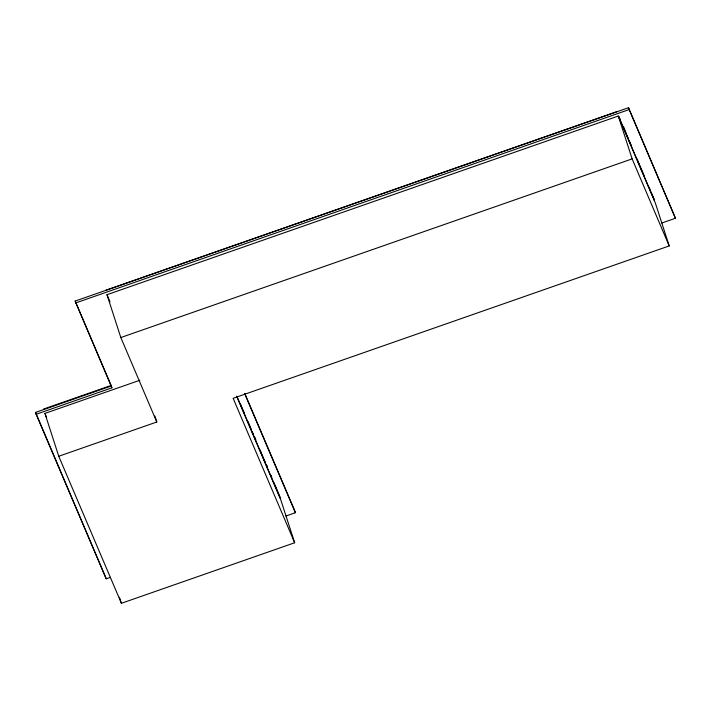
<?xml version="1.0" encoding="UTF-8"?>
<svg xmlns="http://www.w3.org/2000/svg" width="711" height="711" viewBox="0 0 711 711"><rect width="100%" height="100%" fill="white"/><g stroke="black" fill="none" stroke-linecap="round" stroke-linejoin="round"><path stroke-width="1.07" d="M105.575 290.355L616.89 111.689M111.92 387.806L111.316 385.949L35.55 412.416L36.154 414.282L111.92 387.806L75.162 301.064L628.542 107.699L675.45 218.25L661.834 223.014M75.757 302.922L629.146 109.565L675.45 218.25M58.755 456.258L156.802 422.005L120.817 337.538L106.979 294.701L618.294 116.035L655.373 203.088L669.211 245.926L233.128 398.302L294.665 542.76L121.394 603.301L58.755 456.258L44.926 413.42L139.836 380.261M120.817 337.538L632.132 158.882L669.211 245.926M43.522 409.074L111.316 385.389M36.154 414.282L106.241 578.816L110.427 577.35M285.982 516.008L295.394 512.72L294.789 510.862L244.833 393.592M619.005 116.657L620.276 119.644M627.075 135.614L628.293 138.467M629.102 140.369L631.537 146.075M638.327 162.01L643.997 175.324M651.169 192.174L653.569 197.809M618.988 117.208L654.342 200.218M244.566 393.414L295.394 512.72M240.211 403.51L244.122 412.709M251.41 429.8L248.13 421.659M252.281 431.844L253.578 434.91M254.449 436.954L255.756 440.02L255.089 437.94M261.737 454.045L265.647 463.234M266.518 465.278L267.389 467.323L266.723 465.252M273.797 482.369L278.996 494.554M237.323 397.342L280.232 498.055L279.423 495.567M236.63 396.151L280.827 499.913L294.665 542.76M106.979 294.701L110.018 301.82M75.162 301.064L111.316 385.949M44.926 413.42L46.659 417.508M35.55 412.416L106.241 578.816M649.187 187.322L649.97 189.357M637.145 158.962L637.927 160.988M623.52 126.54L626.675 134.663M271.007 475.259L271.798 477.294M260.164 449.983L261.337 453.031M628.542 107.699L629.146 109.565M653.969 198.742L654.511 200.395M618.294 116.035L632.132 158.882M154.856 415.979L156.802 422.005M119.448 597.276L121.394 603.301"/></g></svg>
